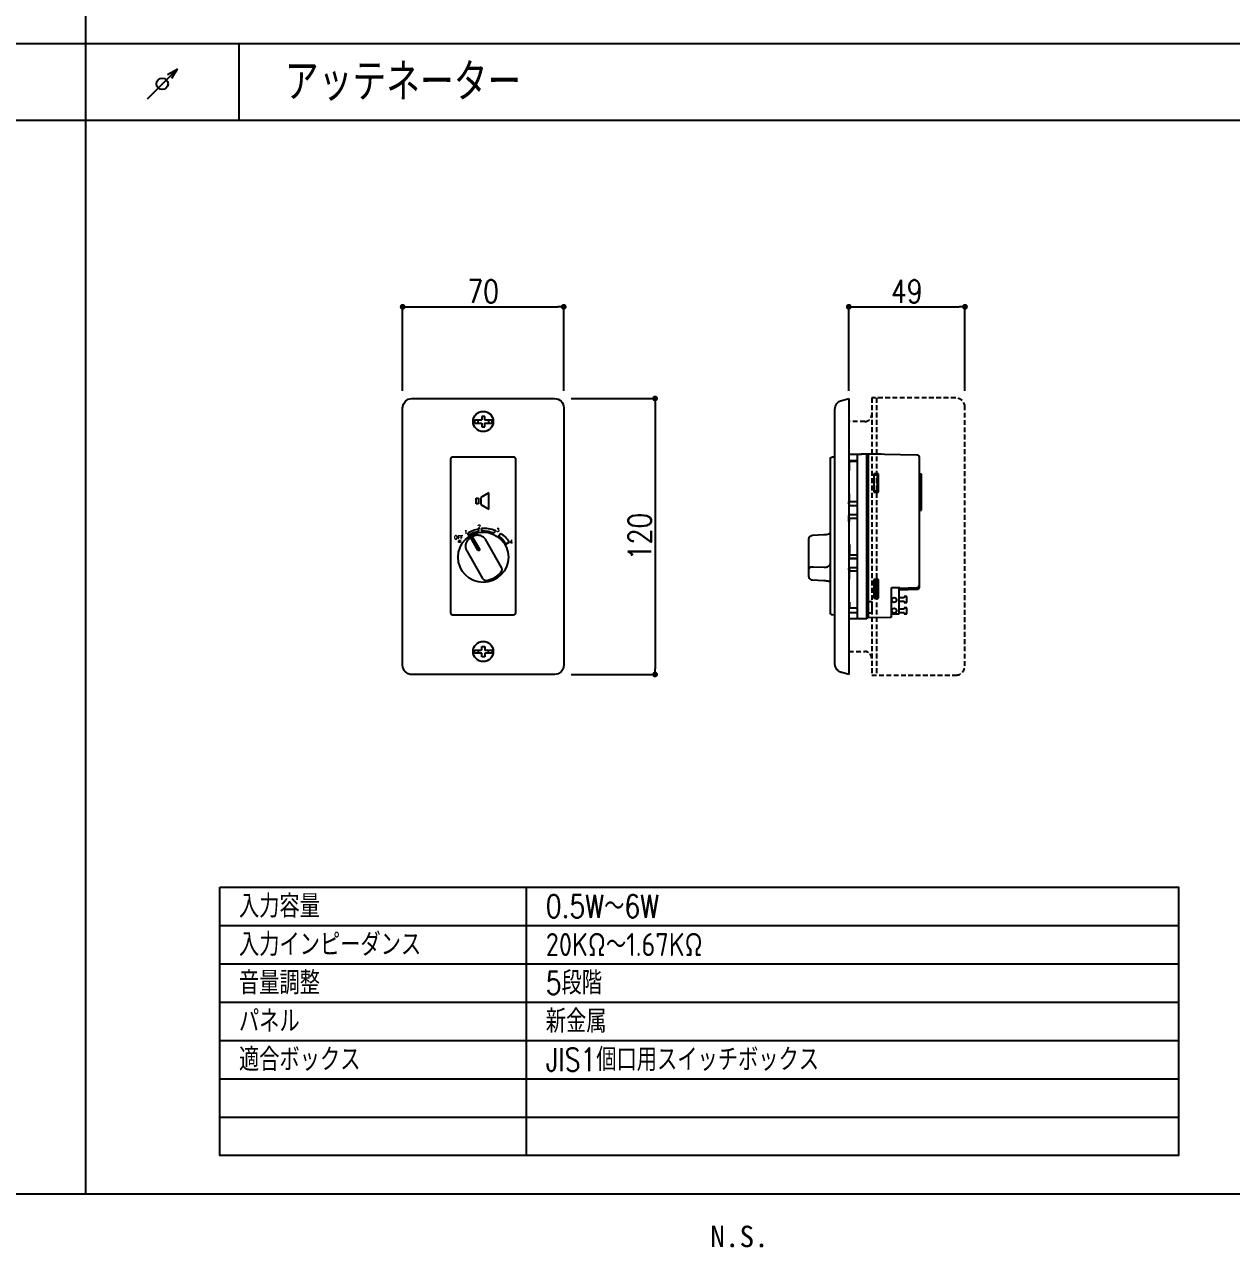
# Model space of a CAD drawing. Header units: millimetres. Extents: x 14 to 828, y 15 to 581.
# Drawn here: x 499.5 to 656.9, y 24.4 to 183.9 of the extents above; entities that cross this region are included whole.
import ezdxf

# ---------------------------------------------------------------- set-up
doc = ezdxf.new("R2010")
doc.units = ezdxf.units.MM
doc.header["$LTSCALE"] = 0.2
doc.linetypes.add('HIDDEN2', pattern=[4.7625, 3.175, -1.5875])
doc.layers.get('Defpoints').update_dxf_attribs({"color": 5})
for name, color, linetype in [('1_シンボル', 2, 'Continuous'), ('1_寸法', 7, 'Continuous'), ('1_文字', 3, 'Continuous'), ('1_表', 7, 'Continuous'), ('枠内記述', 3, 'Continuous')]:
    doc.layers.add(name, color=color, linetype=linetype)
doc.styles.add('Dim', font='simplex.shx', dxfattribs={"width": 0.8, "bigfont": 'extfont2.shx'})
doc.styles.add('ProtoType_1', font='romans.shx', dxfattribs={"bigfont": 'BIGFONT.shx'})
doc.styles.get("Standard").update_dxf_attribs({"font": 'simplex.shx', "width": 0.8, "bigfont": 'extfont2.shx'})
doc.styles.add('ゴシック', font='MS Gothic.ttf', dxfattribs={"height": 4})
doc.dimstyles.new('1-1', dxfattribs={"dimtxt": 3, "dimasz": 0.75, "dimexe": 0, "dimexo": 1, "dimgap": 0.5, "dimtad": 1, "dimdec": 0, "dimtxsty": 'Dim', "dimblk": 'DOT', "dimcen": 2.5, "dimadec": 0, "dimazin": 0, "dimtfac": 1, "dimtdec": 0, "dimtix": 1, "dimtmove": 2, "dimatfit": 3, "dimldrblk": '引出', "dimfxl": 1, "dimlwd": -1, "dimlwe": -1, "dimarcsym": 0})

# ---------------------------------------------------------------- blocks, each defined once
blk = doc.blocks.new('ATT')
at = {"color": 0, "linetype": 'ByBlock'}
blk.add_line((-194, -120), (195, 269), dxfattribs=at)
blk.add_lwpolyline([(69, 197), (195, 269), (122, 144)], dxfattribs=at)
blk.add_circle((0, 75), 75, dxfattribs=at)
blk = doc.blocks.new('_Dot')
at = {"color": 0, "linetype": 'ByBlock', "lineweight": -2}
blk.add_line((-0.5, 0), (-1, 0), dxfattribs=at)
at = {"color": 0, "linetype": 'ByBlock', "const_width": 0.5}
blk.add_lwpolyline([(-0.25, 0, 1), (0.25, 0, 1)], format="xyb", close=True, dxfattribs=at)
blk = doc.blocks.new('*D32')
at = {"layer": '1_寸法', "color": 0, "transparency": 16777216}
for p, q in [((607, 136.16), (607, 147.12)), ((607.75, 147.12), (621.4, 147.12)), ((622.15, 136.16), (622.15, 147.12))]:
    blk.add_line(p, q, dxfattribs=at)
at = {"layer": 'Defpoints', "color": 0, "transparency": 16777216}
for p in [(622.15, 147.12), (607, 135.16), (622.15, 135.16)]:
    blk.add_point(p, dxfattribs=at)
at = {"layer": '1_寸法', "color": 0, "transparency": 16777216, "xscale": 0.75, "yscale": 0.75, "zscale": 0.75}
for p, rotation in [((607, 147.12), 179.9999420898878), ((622.15, 147.12), 359.9999420898878)]:
    blk.add_blockref('_Dot', p, dxfattribs=dict(at, rotation=rotation))
at = {"layer": '1_寸法', "color": 0, "transparency": 16777216, "insert": (614.57, 149.12), "char_height": 3, "attachment_point": 5, "rotation": 359.9999, "style": 'Dim'}
blk.add_mtext('49', dxfattribs=at)
blk = doc.blocks.new('引出')
at = {"color": 0, "linetype": 'ByBlock', "lineweight": -2}
for p, q in [((-3.86, 1.04), (0, 0)), ((0, 0), (-1, 0))]:
    blk.add_line(p, q, dxfattribs=at)
blk = doc.blocks.new('*D33')
at = {"layer": '1_寸法', "color": 0, "transparency": 16777216}
for p, q in [((548.84, 136.16), (548.84, 147.12)), ((549.59, 147.12), (569.09, 147.12)), ((569.84, 136.16), (569.84, 147.12))]:
    blk.add_line(p, q, dxfattribs=at)
at = {"layer": 'Defpoints', "color": 0, "transparency": 16777216}
for p in [(569.84, 147.12), (548.84, 135.16), (569.84, 135.16)]:
    blk.add_point(p, dxfattribs=at)
at = {"layer": '1_寸法', "color": 0, "transparency": 16777216, "xscale": 0.75, "yscale": 0.75, "zscale": 0.75, "rotation": 180}
blk.add_blockref('_Dot', (548.84, 147.12), dxfattribs=at)
at = {"layer": '1_寸法', "color": 0, "transparency": 16777216, "xscale": 0.75, "yscale": 0.75, "zscale": 0.75}
blk.add_blockref('_Dot', (569.84, 147.12), dxfattribs=at)
at = {"layer": '1_寸法', "color": 0, "transparency": 16777216, "insert": (559.34, 149.12), "char_height": 3, "attachment_point": 5, "style": 'Dim'}
blk.add_mtext('70', dxfattribs=at)
blk = doc.blocks.new('*D34')
at = {"layer": '1_寸法', "color": 0, "transparency": 16777216}
for p, q in [((570.79, 135.16), (581.75, 135.16)), ((581.75, 134.41), (581.75, 99.91)), ((570.79, 99.16), (581.75, 99.16))]:
    blk.add_line(p, q, dxfattribs=at)
at = {"layer": 'Defpoints', "color": 0, "transparency": 16777216}
for p in [(569.79, 135.16), (569.79, 99.16), (581.75, 99.16)]:
    blk.add_point(p, dxfattribs=at)
at = {"layer": '1_寸法', "color": 0, "transparency": 16777216, "xscale": 0.75, "yscale": 0.75, "zscale": 0.75}
for p, rotation in [((581.75, 135.16), 90), ((581.75, 99.16), 270)]:
    blk.add_blockref('_Dot', p, dxfattribs=dict(at, rotation=rotation))
at = {"layer": '1_寸法', "color": 0, "transparency": 16777216, "insert": (579.75, 117.16), "char_height": 3, "attachment_point": 5, "rotation": 90, "style": 'Dim'}
blk.add_mtext('120', dxfattribs=at)

msp = doc.modelspace()

# ---------------------------------------------------------------- linework, layer by layer
at = {"layer": '1_シンボル', "color": 7}
for p, q in [((606.08, 134.91), (607, 135.16)), ((607, 135.16), (607, 113.11)), ((559.54, 132.83), (559.15, 132.83)), ((559.54, 132.46), (559.54, 132.83)), ((559.04, 132.35), (558.19, 132.35)), ((558.19, 132.35), (558.19, 131.96)), ((558.67, 131.96), (558.67, 132.35)), ((559.15, 131.86), (559.15, 131.48)), ((559.15, 131.48), (559.54, 131.48)), ((559.64, 131.96), (560.5, 131.96)), ((560.02, 132.35), (560.02, 131.96)), ((560.5, 131.96), (560.5, 132.35)), ((608.14, 106.43), (608.14, 127.88)), ((611.22, 127.88), (608.61, 127.88)), ((608.73, 127.92), (609.52, 127.93)), ((609.34, 106.54), (609.34, 127.88)), ((609.52, 127.93), (609.52, 106.54)), ((563.55, 127.23), (563.55, 107.22)), ((604.89, 127.53), (604.89, 127.54)), ((604.89, 127.54), (605.2, 127.54)), ((605.2, 106.92), (605.2, 127.54)), ((607, 127.06), (608.14, 127.06)), ((607, 125.71), (607.09, 125.71)), ((609.34, 125.33), (609.52, 125.33)), ((610.87, 125.33), (610.27, 125.33)), ((610.27, 125.33), (610.27, 122.93)), ((610.27, 125.21), (610.72, 125.18)), ((610.72, 125.18), (610.72, 123.08)), ((610.87, 122.93), (610.87, 125.33)), ((616.5, 125.28), (616.17, 125.28)), ((616.5, 120.61), (616.5, 125.28)), ((560.09, 122.84), (559.04, 122.24)), ((560.09, 120.74), (560.09, 122.84)), ((609.52, 122.93), (609.34, 122.93)), ((610.72, 123.08), (610.27, 123.06)), ((610.27, 122.93), (610.87, 122.93)), ((558.44, 122.16), (558.74, 122.16)), ((558.44, 121.41), (558.44, 122.16)), ((558.74, 121.41), (558.44, 121.41)), ((558.74, 122.16), (558.74, 121.41)), ((559.04, 122.24), (559.04, 121.34)), ((559.04, 121.34), (560.09, 120.74)), ((607.09, 122.71), (607, 122.71)), ((607.02, 121.47), (607.02, 121.66)), ((607.09, 121.66), (607.09, 122.71)), ((608.14, 121.66), (607.09, 121.66)), ((607.09, 121.64), (607.18, 121.64)), ((607.18, 121.64), (607.18, 121.66)), ((607, 121.21), (608.14, 121.21)), ((607, 120.01), (608.14, 120.01)), ((616.17, 120.61), (616.5, 120.61)), ((607, 119.11), (607.09, 119.11)), ((607.09, 119.56), (608.14, 119.56)), ((607.09, 119.11), (607.09, 119.56)), ((607.09, 119.11), (607.09, 119.56)), ((557.68, 117.09), (557.86, 117.19)), ((558.66, 115.38), (557.68, 117.09)), ((557.86, 117.19), (558.85, 115.49)), ((561.74, 113.12), (559.62, 116.79)), ((607, 116.11), (607.09, 116.11)), ((607.02, 116.11), (607.02, 114.58)), ((607.09, 114.76), (607.09, 116.11)), ((607.09, 116.11), (607.09, 114.76)), ((607, 114.31), (608.14, 114.31)), ((607.09, 114.76), (608.14, 114.76)), ((607.17, 114.32), (607.17, 114.31)), ((607.17, 114.32), (608.14, 114.32)), ((607, 113.11), (607, 99.16)), ((607, 113.11), (608.14, 113.11)), ((607.09, 112.67), (607.09, 112.82)), ((607.09, 112.66), (608.14, 112.66)), ((607.09, 111.61), (607.09, 112.66)), ((607.18, 112.66), (607.18, 112.82)), ((607, 111.61), (607.09, 111.61)), ((610.87, 111.53), (610.27, 111.53)), ((610.27, 111.53), (610.27, 109.13)), ((610.72, 111.38), (610.27, 111.41)), ((610.42, 109.26), (610.42, 111.4)), ((610.72, 109.28), (610.72, 111.38)), ((610.87, 109.13), (610.87, 111.53)), ((612.54, 110.38), (612.54, 107.02)), ((613.53, 110.45), (612.58, 110.45)), ((613.53, 110.45), (613.53, 110.16)), ((615.88, 110.23), (613.53, 110.17)), ((613.53, 110.17), (613.53, 107.02)), ((613.62, 110.17), (613.62, 110.5)), ((607, 108.61), (607.09, 108.61)), ((607.09, 108.61), (607.09, 107.86)), ((609.52, 108.67), (610, 108.67)), ((610, 108.67), (610, 107.14)), ((610.27, 109.26), (610.72, 109.28)), ((610.27, 109.13), (610.87, 109.13)), ((614.21, 109.17), (613.53, 109.17)), ((613.53, 108.74), (614.21, 108.74)), ((614.58, 109.34), (614.21, 109.34)), ((614.21, 109.34), (614.21, 109.17)), ((614.21, 108.74), (614.21, 108.56)), ((614.21, 108.56), (614.58, 108.56)), ((614.58, 108.56), (614.58, 109.34)), ((604.89, 106.94), (604.89, 106.93)), ((605.2, 100.56), (605.2, 106.92)), ((607, 107.26), (608.14, 107.26)), ((607.09, 107.86), (608.14, 107.86)), ((607.09, 107.84), (607.18, 107.84)), ((607.18, 107.84), (607.18, 107.86)), ((610, 107.14), (609.52, 107.14)), ((613.53, 107.02), (612.54, 107.02)), ((614.21, 107.69), (613.53, 107.69)), ((613.53, 107.25), (614.21, 107.25)), ((614.58, 107.86), (614.21, 107.86)), ((614.21, 107.86), (614.21, 107.69)), ((614.21, 107.25), (614.21, 107.08)), ((614.21, 107.08), (614.58, 107.08)), ((614.58, 107.08), (614.58, 107.86)), ((609.34, 106.43), (607, 106.43)), ((609.52, 106.54), (609.34, 106.54)), ((609.34, 106.54), (609.34, 106.43)), ((612.4, 106.59), (609.52, 106.54)), ((558.19, 101.96), (558.19, 102.35)), ((558.67, 102.35), (558.67, 101.96)), ((559.15, 102.46), (559.15, 102.83)), ((559.15, 102.83), (559.54, 102.83)), ((559.64, 102.35), (560.5, 102.35)), ((560.02, 101.96), (560.02, 102.35)), ((560.5, 102.35), (560.5, 101.96)), ((559.04, 101.96), (558.19, 101.96)), ((559.54, 101.48), (559.15, 101.48)), ((559.54, 101.86), (559.54, 101.48))]:
    msp.add_line(p, q, dxfattribs=at)
at = {"layer": '1_シンボル', "color": 7, "linetype": 'HIDDEN2'}
for p, q in [((610, 135.23), (610, 99.08)), ((620.95, 135.23), (610, 135.23)), ((610.6, 135.23), (610.6, 99.08)), ((622.15, 100.28), (622.15, 134.03)), ((609.1, 132.16), (607, 132.16)), ((607, 102.16), (609.1, 102.16)), ((610, 99.08), (620.95, 99.08))]:
    msp.add_line(p, q, dxfattribs=at)
at = {"layer": '1_シンボル', "color": 7}
for points in [[(548.84, 100.36), (548.84, 133.96), (548.94, 134.43), (549.2, 134.81), (549.58, 135.06), (550.04, 135.16)], [(550.04, 135.16), (568.64, 135.16), (568.89, 135.13), (569.11, 135.06), (569.32, 134.95), (569.49, 134.81), (569.64, 134.63), (569.75, 134.43), (569.82, 134.2), (569.84, 133.96)], [(605.2, 127.54), (605.2, 133.76), (605.21, 133.96), (605.26, 134.15), (605.34, 134.32), (605.44, 134.49), (605.57, 134.63), (605.72, 134.75), (605.9, 134.85), (606.08, 134.91)], [(559.15, 132.83), (559.15, 132.46), (559.15, 132.45), (559.15, 132.44), (559.14, 132.43), (559.14, 132.42), (559.14, 132.41), (559.13, 132.4), (559.13, 132.39), (559.12, 132.38), (559.11, 132.38), (559.1, 132.37), (559.09, 132.37), (559.09, 132.36), (559.08, 132.36), (559.07, 132.36), (559.06, 132.35), (559.04, 132.35)], [(560.5, 132.35), (559.64, 132.35), (559.62, 132.36), (559.6, 132.36), (559.59, 132.37), (559.57, 132.38), (559.56, 132.4), (559.55, 132.42), (559.54, 132.44), (559.54, 132.46)], [(569.84, 133.96), (569.84, 100.36), (569.75, 99.89), (569.49, 99.51), (569.11, 99.25), (568.64, 99.16)], [(558.19, 131.96), (559.04, 131.96), (559.07, 131.96), (559.09, 131.96), (559.1, 131.95), (559.12, 131.93), (559.13, 131.92), (559.14, 131.9), (559.15, 131.88), (559.15, 131.86)], [(559.54, 131.48), (559.54, 131.86), (559.54, 131.87), (559.54, 131.88), (559.54, 131.89), (559.55, 131.9), (559.55, 131.91), (559.56, 131.92), (559.56, 131.93), (559.57, 131.93), (559.58, 131.94), (559.59, 131.95), (559.59, 131.95), (559.6, 131.96), (559.61, 131.96), (559.62, 131.96), (559.63, 131.96), (559.64, 131.96)], [(607, 127.89), (608.61, 127.89), (608.67, 127.91), (608.73, 127.92)], [(609.52, 127.93), (615.88, 127.82), (615.99, 127.79), (616.08, 127.73), (616.15, 127.63), (616.17, 127.52)], [(555.13, 107.22), (555.13, 127.23), (555.15, 127.36), (555.23, 127.47), (555.33, 127.54), (555.46, 127.57)], [(555.46, 127.57), (563.22, 127.57), (563.35, 127.54), (563.45, 127.47), (563.52, 127.36), (563.55, 127.23)], [(604.6, 107.23), (604.6, 127.24), (604.62, 127.36), (604.68, 127.45), (604.78, 127.52), (604.89, 127.54)], [(607.09, 125.71), (607.09, 126.62), (607.06, 126.62), (607.04, 126.62), (607.01, 126.61), (606.99, 126.59)], [(608.14, 126.96), (607.23, 126.94), (607.21, 126.94), (607.2, 126.93), (607.18, 126.92), (607.16, 126.91), (607.13, 126.87), (607.09, 126.82), (607.06, 126.77), (607.04, 126.71), (607.03, 126.66), (607.02, 126.64), (607.02, 126.61)], [(616.17, 127.52), (616.17, 110.53), (616.15, 110.41), (616.09, 110.32), (616, 110.25), (615.88, 110.23)], [(606.99, 121.67), (607, 121.67), (607, 121.67), (607.01, 121.66), (607.01, 121.66), (607.02, 121.66), (607.03, 121.66), (607.03, 121.65), (607.04, 121.65), (607.04, 121.65), (607.05, 121.65), (607.05, 121.65), (607.06, 121.65), (607.07, 121.64), (607.07, 121.64), (607.08, 121.64), (607.09, 121.64)], [(607.17, 121.21), (607.16, 121.21), (607.16, 121.21), (607.15, 121.22), (607.15, 121.22), (607.14, 121.22), (607.13, 121.23), (607.12, 121.24), (607.11, 121.25), (607.1, 121.27), (607.08, 121.28), (607.07, 121.3), (607.06, 121.32), (607.05, 121.34), (607.04, 121.37), (607.04, 121.39), (607.03, 121.41), (607.02, 121.43), (607.02, 121.45), (607.02, 121.47)], [(607.02, 119.11), (607.02, 119.89), (607.03, 119.92), (607.03, 119.94), (607.04, 119.96), (607.06, 119.98), (607.07, 119.99), (607.09, 120), (607.1, 120.01), (607.12, 120.01)], [(558.78, 117.86), (558.74, 118.13), (558.54, 118.09), (558.35, 118.04), (558.16, 117.97), (557.98, 117.9), (557.79, 117.82), (557.61, 117.73), (557.44, 117.63), (557.27, 117.52)], [(560.77, 117.58), (560.93, 117.92), (560.71, 118), (560.49, 118.07), (560.27, 118.12), (560.04, 118.16), (559.82, 118.19), (559.59, 118.2), (559.36, 118.2), (559.13, 118.19)], [(559.13, 118.19), (559.14, 117.9), (559.35, 117.9), (559.56, 117.89), (559.77, 117.87), (559.98, 117.84), (560.18, 117.79), (560.38, 117.73), (560.58, 117.66), (560.77, 117.58)], [(557.72, 117.01), (557.62, 116.94), (557.53, 116.87), (557.44, 116.8), (557.36, 116.72), (557.27, 116.63), (557.2, 116.52), (557.16, 116.44), (557.12, 116.37), (557.08, 116.25), (557.06, 116.19), (557.05, 116.11), (557.03, 116.02), (557.03, 115.92), (557.03, 115.83), (557.04, 115.75), (557.05, 115.68), (557.06, 115.6), (557.08, 115.54), (557.11, 115.47), (557.14, 115.39), (557.19, 115.3)], [(557.27, 117.52), (557.41, 117.32), (557.57, 117.42), (557.73, 117.51), (557.9, 117.59), (558.07, 117.66), (558.24, 117.73), (558.42, 117.78), (558.6, 117.82), (558.78, 117.86)], [(559.62, 116.79), (559.55, 116.88), (559.51, 116.93), (559.46, 116.97), (559.37, 117.06), (559.28, 117.12), (559.19, 117.18), (559.09, 117.23), (558.99, 117.27), (558.88, 117.3), (558.77, 117.31), (558.67, 117.32), (558.58, 117.32), (558.52, 117.32), (558.45, 117.31), (558.34, 117.29), (558.25, 117.27), (558.2, 117.25), (558.14, 117.23), (558.03, 117.18), (557.9, 117.11)], [(561.62, 117.56), (561.37, 117.23), (561.51, 117.12), (561.65, 117), (561.78, 116.88), (561.9, 116.75), (562.01, 116.61), (562.12, 116.47), (562.22, 116.33), (562.31, 116.18)], [(562.31, 116.18), (562.74, 116.43), (562.63, 116.59), (562.51, 116.75), (562.38, 116.9), (562.24, 117.05), (562.1, 117.19), (561.94, 117.32), (561.78, 117.44), (561.62, 117.56)], [(601.8, 112.02), (601.8, 116.77), (601.81, 116.86), (601.82, 116.95), (601.85, 117.04), (601.9, 117.12), (601.96, 117.2), (602.04, 117.26), (602.14, 117.3), (602.26, 117.33)], [(602.26, 117.33), (603.76, 117.4), (603.98, 117.42), (604.11, 117.43), (604.25, 117.46), (604.37, 117.49), (604.43, 117.5), (604.48, 117.53), (604.52, 117.55), (604.55, 117.58), (604.57, 117.6), (604.57, 117.64)], [(557.19, 115.3), (559.27, 111.7), (559.31, 111.64), (559.34, 111.6), (559.36, 111.58), (559.39, 111.55), (559.42, 111.53), (559.46, 111.5), (559.5, 111.48), (559.57, 111.46), (559.65, 111.44), (559.71, 111.43), (559.74, 111.43), (559.76, 111.44), (559.8, 111.44), (560.06, 111.49), (560.33, 111.58), (560.6, 111.69), (560.86, 111.82), (561.11, 111.98), (561.34, 112.16), (561.54, 112.34), (561.7, 112.54), (561.71, 112.56), (561.74, 112.6), (561.77, 112.66), (561.79, 112.74), (561.8, 112.82), (561.81, 112.87), (561.8, 112.91), (561.8, 112.95), (561.79, 112.98), (561.78, 113.02), (561.77, 113.06), (561.74, 113.12)], [(558.81, 115.35), (558.8, 115.35), (558.79, 115.34), (558.78, 115.34), (558.77, 115.33), (558.76, 115.33), (558.75, 115.33), (558.74, 115.33), (558.74, 115.33), (558.73, 115.34), (558.72, 115.34), (558.71, 115.34), (558.7, 115.35), (558.69, 115.35), (558.68, 115.36), (558.68, 115.37), (558.67, 115.37), (558.66, 115.38)], [(558.85, 115.49), (558.85, 115.48), (558.85, 115.47), (558.86, 115.46), (558.86, 115.45), (558.86, 115.44), (558.86, 115.43), (558.86, 115.42), (558.86, 115.41), (558.85, 115.4), (558.85, 115.39), (558.84, 115.38), (558.84, 115.38), (558.83, 115.37), (558.82, 115.36), (558.82, 115.35), (558.81, 115.35)], [(607.02, 116.11), (607.02, 114.58), (607.03, 114.53), (607.04, 114.48), (607.05, 114.44), (607.07, 114.4), (607.1, 114.37), (607.12, 114.35), (607.15, 114.33), (607.17, 114.32)], [(604.58, 113.82), (604.58, 113.77), (604.58, 113.73), (604.57, 113.68), (604.57, 113.64), (604.56, 113.6), (604.54, 113.56), (604.53, 113.52), (604.51, 113.49), (604.5, 113.45), (604.48, 113.42), (604.46, 113.39), (604.43, 113.36), (604.41, 113.33), (604.38, 113.3), (604.36, 113.28), (604.33, 113.26), (604.3, 113.24), (604.27, 113.22), (604.24, 113.2), (604.21, 113.18), (604.18, 113.17), (604.14, 113.15), (604.11, 113.14), (604.08, 113.13), (604.01, 113.12), (603.94, 113.1), (603.87, 113.1), (603.79, 113.1)], [(603.79, 113.1), (602.35, 113.18), (602.25, 113.18), (602.14, 113.16), (602.05, 113.14), (601.97, 113.11), (601.9, 113.07), (601.85, 113.03), (601.83, 113), (601.81, 112.98), (601.8, 112.96), (601.8, 112.93)], [(603.76, 111.38), (602.26, 111.46), (602.2, 111.47), (602.14, 111.48), (602.09, 111.5), (602.04, 111.53), (602, 111.56), (601.96, 111.59), (601.93, 111.62), (601.9, 111.66), (601.87, 111.7), (601.85, 111.75), (601.82, 111.84), (601.81, 111.93), (601.8, 112.02)], [(607.18, 112.82), (607.09, 112.82), (607.07, 112.82), (607.06, 112.82), (607.05, 112.82), (607.04, 112.82), (607.03, 112.81), (607.01, 112.81), (607, 112.8), (606.99, 112.79)], [(607.02, 112.81), (607.02, 112.99), (607.02, 113), (607.03, 113.01), (607.03, 113.02), (607.03, 113.03), (607.04, 113.05), (607.04, 113.05), (607.05, 113.06), (607.06, 113.07), (607.06, 113.08), (607.07, 113.09), (607.08, 113.09), (607.08, 113.1), (607.09, 113.1), (607.1, 113.11), (607.11, 113.11), (607.11, 113.11)], [(604.57, 111.15), (604.57, 111.17), (604.57, 111.18), (604.56, 111.2), (604.55, 111.21), (604.53, 111.22), (604.52, 111.24), (604.5, 111.25), (604.48, 111.26), (604.43, 111.28), (604.37, 111.3), (604.31, 111.32), (604.25, 111.33), (604.18, 111.34), (604.11, 111.35), (603.98, 111.37), (603.86, 111.38), (603.76, 111.38)], [(613.62, 110.5), (612.62, 110.48), (612.6, 110.48), (612.59, 110.47), (612.57, 110.46), (612.56, 110.44), (612.55, 110.43), (612.55, 110.41), (612.54, 110.4), (612.54, 110.38)], [(613.62, 110.44), (615.88, 110.5), (615.94, 110.5), (615.99, 110.52), (616.04, 110.55), (616.08, 110.59), (616.12, 110.63), (616.15, 110.69), (616.17, 110.75), (616.17, 110.81)], [(563.22, 106.89), (555.46, 106.89), (555.33, 106.92), (555.23, 106.99), (555.15, 107.1), (555.13, 107.22)], [(563.55, 107.22), (563.55, 107.21), (563.55, 107.19), (563.54, 107.17), (563.54, 107.16), (563.54, 107.14), (563.53, 107.13), (563.53, 107.11), (563.52, 107.1), (563.52, 107.08), (563.51, 107.07), (563.5, 107.05), (563.49, 107.04), (563.48, 107.03), (563.47, 107.01), (563.46, 107), (563.45, 106.99), (563.44, 106.98), (563.43, 106.97), (563.41, 106.96), (563.4, 106.95), (563.39, 106.94), (563.37, 106.93), (563.36, 106.93), (563.35, 106.92), (563.33, 106.91), (563.31, 106.91), (563.3, 106.9), (563.28, 106.9), (563.27, 106.9), (563.25, 106.89), (563.23, 106.89), (563.22, 106.89)], [(605.2, 106.92), (604.89, 106.93), (604.86, 106.93), (604.83, 106.93), (604.8, 106.94), (604.78, 106.95), (604.75, 106.96), (604.73, 106.98), (604.7, 107), (604.68, 107.02), (604.66, 107.04), (604.65, 107.06), (604.63, 107.08), (604.62, 107.11), (604.61, 107.14), (604.6, 107.17), (604.6, 107.2), (604.6, 107.23)], [(606.99, 107.87), (607, 107.87), (607, 107.87), (607.01, 107.86), (607.01, 107.86), (607.02, 107.86), (607.03, 107.86), (607.03, 107.85), (607.04, 107.85), (607.04, 107.85), (607.05, 107.85), (607.05, 107.85), (607.06, 107.85), (607.07, 107.84), (607.07, 107.84), (607.08, 107.84), (607.09, 107.84)], [(612.54, 107.02), (612.54, 106.74), (612.54, 106.72), (612.54, 106.71), (612.54, 106.7), (612.53, 106.68), (612.53, 106.67), (612.52, 106.66), (612.51, 106.65), (612.5, 106.63), (612.49, 106.62), (612.48, 106.62), (612.47, 106.61), (612.45, 106.6), (612.44, 106.6), (612.43, 106.59), (612.41, 106.59), (612.4, 106.59)], [(558.19, 102.35), (559.04, 102.35), (559.07, 102.36), (559.09, 102.36), (559.1, 102.37), (559.12, 102.38), (559.13, 102.4), (559.14, 102.42), (559.15, 102.44), (559.15, 102.46)], [(559.54, 102.83), (559.54, 102.46), (559.54, 102.45), (559.54, 102.44), (559.54, 102.43), (559.55, 102.42), (559.55, 102.41), (559.56, 102.4), (559.56, 102.39), (559.57, 102.38), (559.58, 102.38), (559.59, 102.37), (559.59, 102.37), (559.6, 102.36), (559.61, 102.36), (559.62, 102.36), (559.63, 102.35), (559.64, 102.35)], [(559.15, 101.48), (559.15, 101.86), (559.15, 101.87), (559.15, 101.88), (559.14, 101.89), (559.14, 101.9), (559.14, 101.91), (559.13, 101.92), (559.13, 101.93), (559.12, 101.93), (559.11, 101.94), (559.1, 101.95), (559.09, 101.95), (559.09, 101.96), (559.08, 101.96), (559.07, 101.96), (559.06, 101.96), (559.04, 101.96)], [(560.5, 101.96), (559.64, 101.96), (559.62, 101.96), (559.6, 101.96), (559.59, 101.95), (559.57, 101.93), (559.56, 101.92), (559.55, 101.9), (559.54, 101.88), (559.54, 101.86)], [(607, 99.16), (606.08, 99.4), (605.99, 99.43), (605.9, 99.47), (605.81, 99.52), (605.72, 99.57), (605.65, 99.62), (605.57, 99.69), (605.51, 99.76), (605.44, 99.83), (605.39, 99.91), (605.34, 99.99), (605.3, 100.08), (605.26, 100.17), (605.23, 100.27), (605.21, 100.36), (605.2, 100.46), (605.2, 100.56)], [(568.64, 99.16), (550.04, 99.16), (549.8, 99.18), (549.58, 99.25), (549.37, 99.36), (549.2, 99.51), (549.05, 99.69), (548.94, 99.89), (548.87, 100.12), (548.84, 100.36)]]:
    msp.add_lwpolyline(points, dxfattribs=at)
for centre, radius in [((559.34, 132.16), 1.32), ((559.34, 114.46), 3.28), ((556.26, 116.51), 0.111), ((612.92, 108.88), 0.317), ((612.92, 107.49), 0.317), ((559.34, 102.16), 1.32)]:
    msp.add_circle(centre, radius, dxfattribs=at)
at = {"layer": '1_シンボル', "color": 7, "linetype": 'HIDDEN2'}
for centre, radius, start, end in [((620.95, 134.03), 1.2, 0, 90), ((609.1, 133.06), 0.9, 270, 0), ((609.1, 101.26), 0.9, 0, 90), ((620.95, 100.28), 1.2, 270, 0)]:
    msp.add_arc(centre, radius, start, end, dxfattribs=at)
at = {"layer": '1_表', "color": 6}
for p, q in [((507.5, 331.44), (507.5, 31.44)), ((13.5, 181.44), (827.5, 181.44)), ((527.5, 181.44), (527.5, 171.44)), ((13.5, 171.44), (827.5, 171.44))]:
    msp.add_line(p, q, dxfattribs=at)
at = {"layer": '1_表', "linetype": 'Continuous'}
for p, q in [((565, 36.44), (565, 71.44)), ((525, 66.44), (650, 66.44)), ((525, 61.44), (650, 61.44)), ((525, 56.44), (650, 56.44)), ((525, 51.44), (650, 51.44)), ((525, 46.44), (650, 46.44)), ((525, 41.44), (650, 41.44))]:
    msp.add_line(p, q, dxfattribs=at)
at = {"layer": '1_表', "color": 6}
msp.add_lwpolyline([(13.5, 31.44), (827.5, 31.44), (827.5, 581.44), (13.5, 581.44)], close=True, dxfattribs=at)
at = {"layer": '1_表', "color": 2, "linetype": 'Continuous'}
msp.add_lwpolyline([(525, 71.44), (650, 71.44), (650, 36.44), (525, 36.44)], close=True, dxfattribs=at)

# ---------------------------------------------------------------- block references
at = {"layer": '1_シンボル', "linetype": 'ByBlock', "xscale": 0.01, "yscale": 0.01, "zscale": 0.01}
msp.add_blockref('ATT', (517.5, 175.44), dxfattribs=at)

# ---------------------------------------------------------------- texts
at = {"layer": '1_シンボル', "color": 7, "style": 'ProtoType_1'}
for s, p in [('2', (558.61, 118.21)), ('3', (561.05, 117.78)), ('OFF', (555.56, 116.81)), ('1', (556.87, 117.51)), ('4', (562.79, 116.24))]:
    msp.add_text(s, height=0.466, dxfattribs=at).set_placement(p)
at = {"layer": '1_文字', "linetype": 'Continuous', "width": 0.8}
msp.add_text('アッテネーター', height=5, dxfattribs=at).set_placement((533.5, 173.94))
at = {"layer": '1_文字', "width": 0.8}
for s, p in [('入力容量', (527.5, 67.44)), ('0.5W～6W', (567.5, 67.44)), ('入力インピーダンス', (527.5, 62.44)), ('20KΩ～1.67KΩ', (567.5, 62.44)), ('音量調整', (527.5, 57.44)), ('5段階', (567.5, 57.44)), ('パネル', (527.5, 52.44)), ('新金属', (567.5, 52.44)), ('適合ボックス', (527.5, 47.44)), ('JIS1個口用スイッチボックス', (567.5, 47.44))]:
    msp.add_text(s, height=3, dxfattribs=at).set_placement(p)
at = {"layer": '枠内記述', "linetype": 'ByBlock', "lineweight": -2, "style": 'ゴシック'}
msp.add_text('N.S.', height=2.8, dxfattribs=at).set_placement((588.95, 24.47))

# ---------------------------------------------------------------- dimensions: what is measured, and where the dimension line sits
at = {"layer": '1_寸法'}
for p1, p2, text, picture, middle in [((548.84, 135.16), (569.84, 135.16), '70', '*D33', (559.34, 149.12)), ((607, 135.16), (622.15, 135.16), '49', '*D32', (614.57, 149.12)), ((569.79, 135.16), (569.79, 99.16), '120', '*D34', (579.75, 117.16))]:
    dim = msp.add_aligned_dim(p1=p1, p2=p2, distance=11.96, text=text, dimstyle='1-1', dxfattribs=at)
    dim.commit()
    dim.dimension.update_dxf_attribs({"geometry": picture, "text_midpoint": middle})

doc.saveas('drawing.dxf')
